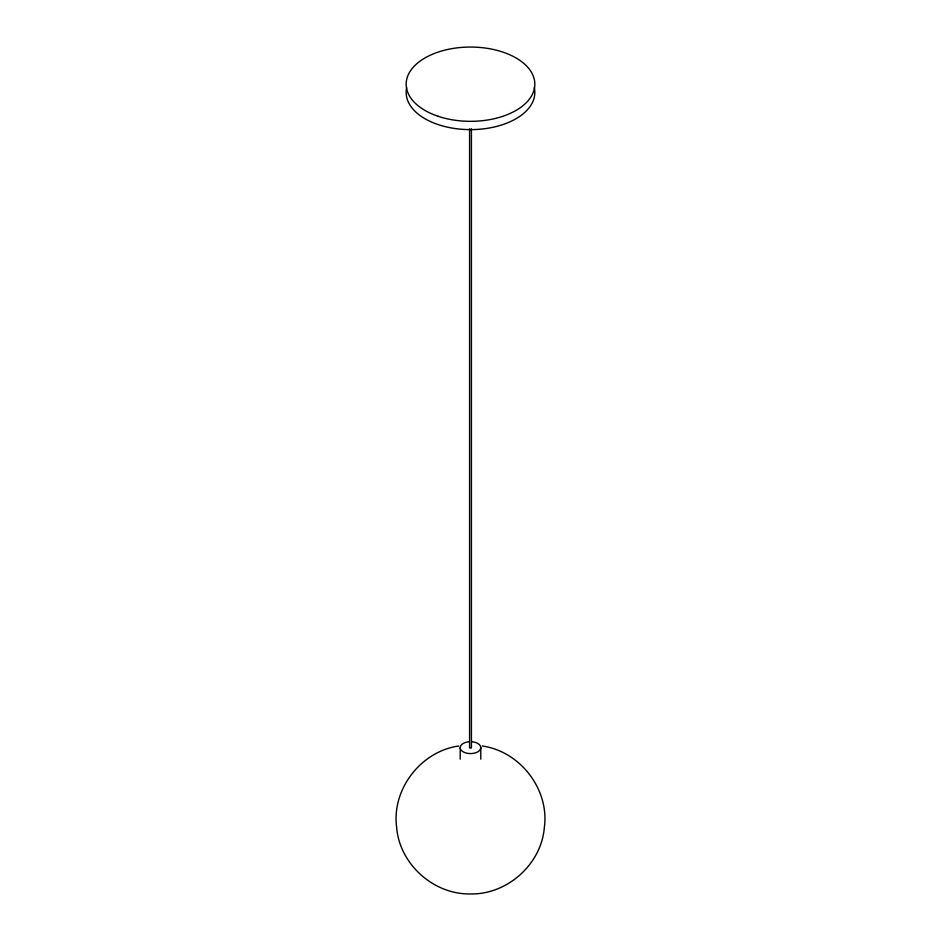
<?xml version="1.0" encoding="UTF-8"?>
<svg xmlns="http://www.w3.org/2000/svg" width="941" height="941" viewBox="0 0 941 941"><rect width="100%" height="100%" fill="white"/><g stroke="black" fill="none" stroke-linecap="round" stroke-linejoin="round"><path stroke-width="1.41" d="M458.761 745.99C420.862 751.33 391.432 789.37 396.655 827.457C399.584 864.226 433.707 894.691 470.5 893.95C507.293 894.691 541.416 864.226 544.345 827.457C549.568 789.37 520.138 751.33 482.239 745.99M480.792 747.648L480.792 759.152M471.417 128.823L471.417 747.789L470.747 748.177L469.583 747.789L469.583 128.823M460.208 747.648L460.208 759.152M472.111 741.779A10.292 5.94 0 0 1 479.134 750.883A10.292 5.94 0 0 1 461.866 750.883A10.292 5.94 0 0 1 468.889 741.779M534.276 87.631A64.329 37.134 0 0 1 470.5 129.623A64.329 37.134 0 0 1 406.724 87.631M438.341 116.355A64.329 37.134 0 0 0 534.829 84.184A64.329 37.134 0 0 0 438.341 52.026A64.329 37.134 0 0 0 438.341 116.355"/></g></svg>
